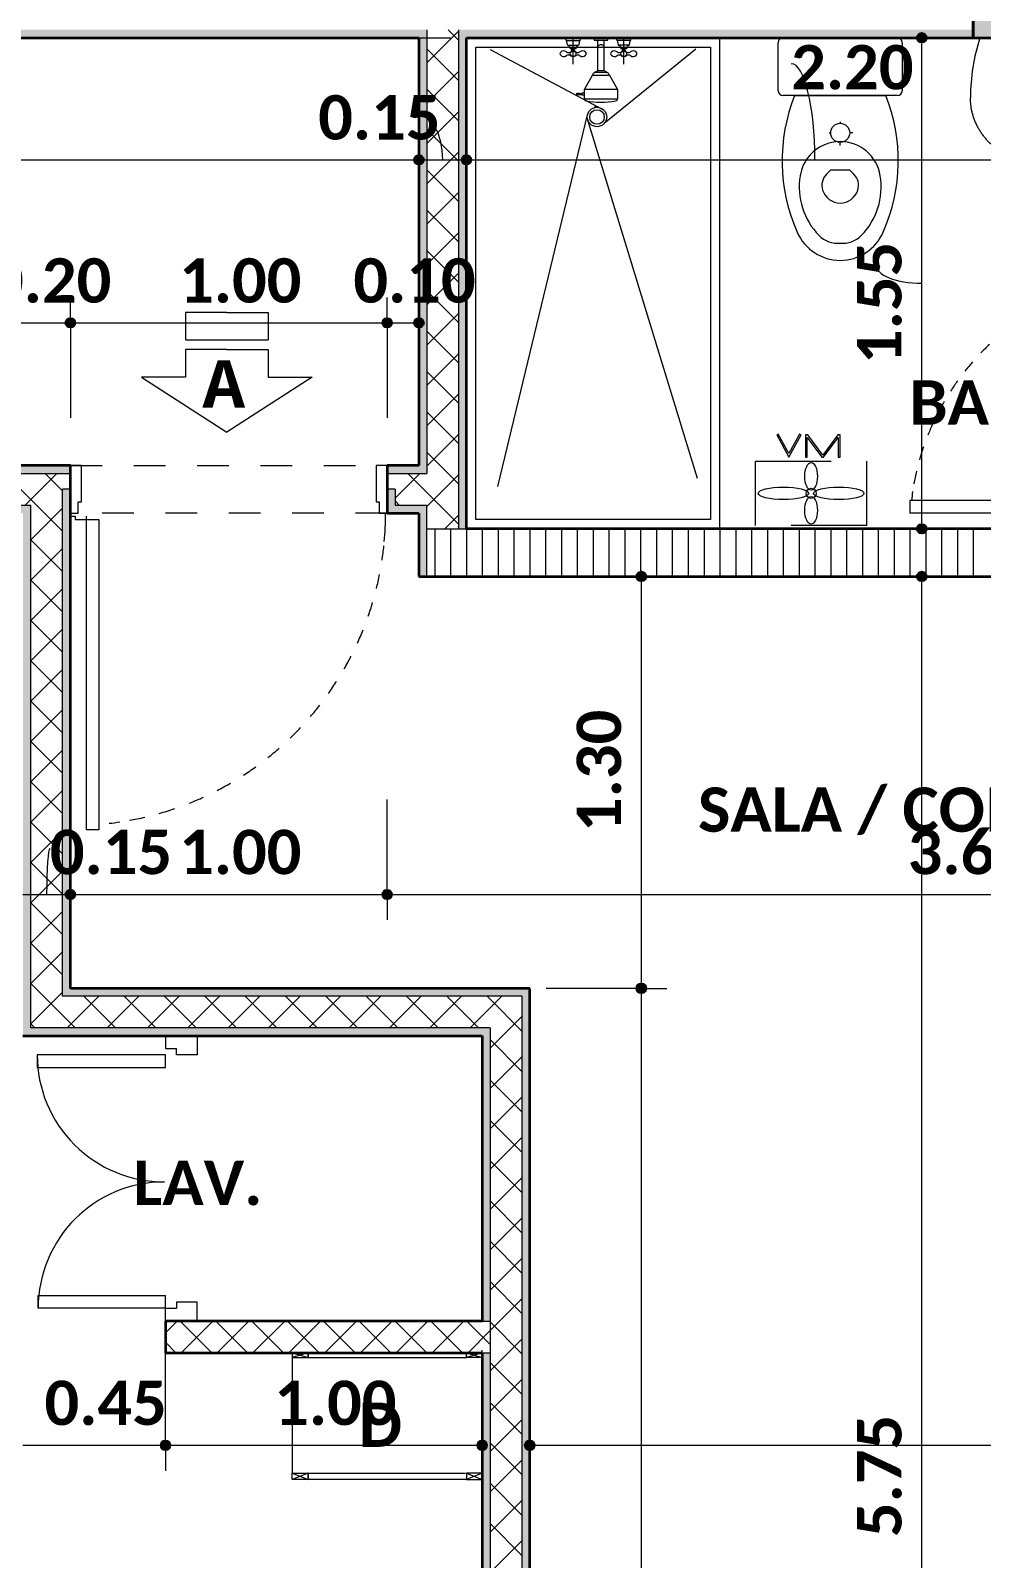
# Model space of a CAD drawing. Header units: metres. Extents: x -144 to 1000, y -717 to 29.
# Drawn here: x 607.31 to 610.312, y -565.225 to -560.403 of the extents above; entities that cross this region are included whole.
import ezdxf

# ---------------------------------------------------------------- set-up
doc = ezdxf.new("R2010")
doc.units = ezdxf.units.M
for name, pattern in [('Basculante', [0.11625, 0.075, -0.04125]), ('basculante modificado', [0.18, 0.1125, -0.0675]), ('Trazo', [0.45, 0.225, -0.225]), ('Trazo_2_', [0.47625, 0.238125, -0.238125])]:
    doc.linetypes.add(name, pattern=pattern)
doc.layers.get('0').update_dxf_attribs({"color": 1})
for name, color, linetype, lineweight in [('A-ANNO-DIMS', 1, 'Continuous', 9), ('A-DETL', 1, 'Continuous', 9), ('A-DETL-GENF', 1, 'Continuous', 9), ('A-DETL-GENF-HDLN', 1, 'Trazo_2_', 9), ('A-DOOR', 1, 'Continuous', 9), ('A-DOOR-FRAM', 1, 'Continuous', 9), ('A-DOOR-HDLN', 1, 'Trazo', 20), ('A-WALL', 4, 'Continuous', 9), ('G-ANNO-TEXT', 2, 'Continuous', 9), ('I-FURN', 2, 'Continuous', 9), ('P-SANR-FIXT', 1, 'Continuous', 9), ('S-COLS', 7, 'Continuous', 9)]:
    doc.layers.add(name, color=color, linetype=linetype, lineweight=lineweight)
doc.layers.add('A-WALL-PATT', color=7, linetype='Continuous', lineweight=35, true_color=0x9c9c9c)
doc.styles.add('Calibri_B', font='calibrib.ttf', dxfattribs={"height": 0.165})
doc.styles.add('Calibri_B_5', font='calibrib.ttf', dxfattribs={"height": 0.66})
doc.styles.add('Courier New_B', font='courbd.ttf', dxfattribs={"height": 0.1125})

# ---------------------------------------------------------------- blocks, each defined once
blk = doc.blocks.new('P')
at = {"layer": 'A-ANNO-DIMS', "lineweight": 25}
h = blk.add_hatch(color=256, dxfattribs=at)
edge = h.paths.add_edge_path()
edge.add_arc((605.6998, -497.4187), 0.015, 0, 360)
h = blk.add_hatch(color=256, dxfattribs=at)
edge = h.paths.add_edge_path()
edge.add_arc((604.1124, -497.8039), 0.015, 0, 360)
h = blk.add_hatch(color=256, dxfattribs=at)
edge = h.paths.add_edge_path()
edge.add_arc((604.1124, -497.8039), 0.015, 0, 360)
h = blk.add_hatch(color=256, dxfattribs=at)
edge = h.paths.add_edge_path()
edge.add_arc((604.2624, -497.8039), 0.015, 0, 360)
h = blk.add_hatch(color=256, dxfattribs=at)
edge = h.paths.add_edge_path()
edge.add_arc((604.2624, -497.8039), 0.015, 0, 360)
h = blk.add_hatch(color=256, dxfattribs=at)
edge = h.paths.add_edge_path()
edge.add_arc((603.012, -498.3187), 0.015, 0, 360)
h = blk.add_hatch(color=256, dxfattribs=at)
edge = h.paths.add_edge_path()
edge.add_arc((603.012, -498.3187), 0.015, 0, 360)
h = blk.add_hatch(color=256, dxfattribs=at)
edge = h.paths.add_edge_path()
edge.add_arc((604.012, -498.3187), 0.015, 0, 360)
h = blk.add_hatch(color=256, dxfattribs=at)
edge = h.paths.add_edge_path()
edge.add_arc((604.012, -498.3187), 0.015, 0, 360)
h = blk.add_hatch(color=256, dxfattribs=at)
edge = h.paths.add_edge_path()
edge.add_arc((604.1124, -498.3187), 0.015, 0, 360)
h = blk.add_hatch(color=256, dxfattribs=at)
edge = h.paths.add_edge_path()
edge.add_arc((605.6998, -498.9687), 0.015, 0, 360)
h = blk.add_hatch(color=256, dxfattribs=at)
edge = h.paths.add_edge_path()
edge.add_arc((604.8146, -499.1187), 0.015, 0, 360)
h = blk.add_hatch(color=256, dxfattribs=at)
edge = h.paths.add_edge_path()
edge.add_arc((605.6998, -499.1187), 0.015, 0, 360)
h = blk.add_hatch(color=256, dxfattribs=at)
edge = h.paths.add_edge_path()
edge.add_arc((603.012, -500.1225), 0.015, 0, 360)
h = blk.add_hatch(color=256, dxfattribs=at)
edge = h.paths.add_edge_path()
edge.add_arc((603.012, -500.1225), 0.015, 0, 360)
h = blk.add_hatch(color=256, dxfattribs=at)
edge = h.paths.add_edge_path()
edge.add_arc((604.012, -500.1225), 0.015, 0, 360)
h = blk.add_hatch(color=256, dxfattribs=at)
edge = h.paths.add_edge_path()
edge.add_arc((604.012, -500.1225), 0.015, 0, 360)
h = blk.add_hatch(color=256, dxfattribs=at)
edge = h.paths.add_edge_path()
edge.add_arc((604.8146, -500.4187), 0.015, 0, 360)
h = blk.add_hatch(color=256, dxfattribs=at)
edge = h.paths.add_edge_path()
edge.add_arc((604.8146, -500.4187), 0.015, 0, 360)
h = blk.add_hatch(color=256, dxfattribs=at)
edge = h.paths.add_edge_path()
edge.add_arc((603.3122, -501.8609), 0.015, 0, 360)
h = blk.add_hatch(color=256, dxfattribs=at)
edge = h.paths.add_edge_path()
edge.add_arc((603.3122, -501.8609), 0.015, 0, 360)
h = blk.add_hatch(color=256, dxfattribs=at)
edge = h.paths.add_edge_path()
edge.add_arc((604.3122, -501.8609), 0.015, 0, 360)
h = blk.add_hatch(color=256, dxfattribs=at)
edge = h.paths.add_edge_path()
edge.add_arc((604.4622, -501.8609), 0.015, 0, 360)
at = {"layer": 'A-WALL-PATT', "true_color": 0x747474}
h = blk.add_hatch(color=8, dxfattribs=at)
h.paths.add_polyline_path([(605.2619, -497.4187), (605.8621, -497.4187), (605.8621, -497.3937), (604.2374, -497.3937), (604.2374, -497.4187), (604.8871, -497.4187)])
h.paths.add_polyline_path([(604.1374, -497.4187), (604.1374, -497.3937), (601.062, -497.3937), (601.062, -497.4187), (604.1124, -497.4187)])
h = blk.add_hatch(color=8, dxfattribs=at)
h.paths.add_polyline_path([(604.1124, -499.1187), (604.1374, -499.1187), (604.1374, -498.8937), (604.1124, -498.8937), (604.1124, -498.9687)])
h.paths.add_polyline_path([(604.1374, -498.7937), (604.1374, -497.4187), (604.1124, -497.4187), (604.1124, -498.7937)])
at = {"layer": 'A-WALL-PATT', "lineweight": 5, "true_color": 0x747474}
for points in [[(604.2624, -498.9687), (604.2624, -497.4187), (604.2374, -497.4187), (604.2374, -498.9687)], [(602.862, -500.5687), (602.887, -500.5687), (602.887, -498.9187), (602.862, -498.9187), (602.862, -500.5447)], [(604.4372, -504.8688), (604.4622, -504.8688), (604.4622, -500.4187), (604.4372, -500.4187), (604.4372, -504.8517)], [(603.012, -500.5687), (604.3122, -500.5687), (604.3122, -500.5437), (602.887, -500.5447), (602.887, -500.5687)]]:
    blk.add_hatch(color=8, dxfattribs=at).paths.add_polyline_path(points)
at = {"layer": 'A-WALL-PATT', "true_color": 0x747474}
h = blk.add_hatch(color=8, dxfattribs=at)
h.paths.add_polyline_path([(604.1124, -498.7937), (604.1124, -498.7687), (604.012, -498.7687), (604.012, -498.7937), (604.037, -498.7937)])
h.paths.add_polyline_path([(603.012, -498.7937), (603.012, -498.7687), (602.812, -498.7687), (602.812, -498.7937), (602.987, -498.7937)])
h.paths.add_polyline_path([(601.0937, -498.7937), (601.812, -498.7937), (601.812, -498.7687), (599.062, -498.7687), (599.062, -498.7937), (600.5518, -498.7937)])
h.paths.add_polyline_path([(597.9618, -498.7937), (598.062, -498.7937), (598.062, -498.7687), (597.9618, -498.7687)])
at = {"layer": 'A-WALL-PATT', "lineweight": 5, "true_color": 0x747474}
h = blk.add_hatch(color=8, dxfattribs=at)
h.paths.add_polyline_path([(604.012, -498.9187), (604.1124, -498.9187), (604.1124, -498.8937), (604.037, -498.8937), (604.037, -498.8437), (604.012, -498.8437), (604.012, -498.8937)])
h.paths.add_polyline_path([(598.062, -498.9187), (598.062, -498.8437), (598.037, -498.8437), (598.037, -498.8937), (597.9618, -498.8937), (597.9618, -498.9187), (598.037, -498.9187)])
h.paths.add_polyline_path([(602.812, -498.9187), (602.887, -498.9187), (602.887, -498.8937), (602.837, -498.8937), (602.837, -498.8437), (602.812, -498.8437), (602.812, -498.8937)])
h.paths.add_polyline_path([(602.987, -498.9187), (603.012, -498.9187), (603.012, -498.8437), (602.987, -498.8437), (602.987, -498.8937)])
h.paths.add_polyline_path([(601.812, -498.9187), (601.812, -498.8437), (601.787, -498.8437), (601.787, -498.8937), (601.712, -498.8937), (601.712, -498.9187), (601.787, -498.9187)])
h.paths.add_polyline_path([(601.0937, -498.9187), (601.562, -498.9187), (601.562, -498.8937), (599.187, -498.8937), (599.187, -498.9187), (600.5518, -498.9187)])
h.paths.add_polyline_path([(599.087, -498.9187), (599.087, -498.8437), (599.062, -498.8437), (599.062, -498.9187)])
at = {"layer": 'A-WALL-PATT', "true_color": 0x747474}
for points in [[(602.987, -500.4437), (603.012, -500.4437), (603.012, -498.9187), (602.987, -498.9187)], [(604.4372, -500.4437), (604.437, -500.4187), (603.012, -500.4187), (603.012, -500.4437), (604.3372, -500.4437)]]:
    blk.add_hatch(color=8, dxfattribs=at).paths.add_polyline_path(points)
h = blk.add_hatch(color=8, dxfattribs=at)
h.paths.add_polyline_path([(604.3372, -504.8688), (604.3372, -501.5687), (604.3122, -501.5687), (604.3122, -504.8688)])
h.paths.add_polyline_path([(604.3372, -501.4687), (604.3372, -500.5437), (604.3122, -500.5447), (604.3122, -501.4687)])
at = {"layer": 'S-COLS', "true_color": 0x5b5b5b}
h = blk.add_hatch(color=251, dxfattribs=at)
h.paths.add_polyline_path([(591.8622, -505.1188), (592.3622, -505.1188), (592.3622, -504.2188), (591.8622, -504.2188), (591.8622, -504.9427)])
h.paths.add_polyline_path([(610.1601, -505.1188), (610.162, -505.1188), (610.162, -504.2188), (609.662, -504.2188), (609.662, -505.1188), (610.0712, -505.1188)])
h.paths.add_polyline_path([(600.0622, -505.1187), (600.0622, -504.2187), (599.5622, -504.2187), (599.5622, -505.1187)])
h.paths.add_polyline_path([(595.762, -497.4187), (597.7621, -497.4187), (597.7618, -496.9188), (596.062, -496.9188), (596.062, -494.7688), (597.7623, -494.7688), (597.7618, -494.2688), (595.762, -494.2688), (595.762, -497.3959)])
h.paths.add_polyline_path([(592.1348, -497.4187), (592.3621, -497.4187), (592.3621, -496.7188), (591.8621, -496.7188), (591.8621, -497.4187), (591.9232, -497.4187)])
h.paths.add_polyline_path([(600.0621, -497.4187), (600.0621, -496.5187), (599.5621, -496.5187), (599.5621, -497.4187)])
h.paths.add_polyline_path([(605.9709, -497.4187), (606.3623, -497.4187), (606.3623, -494.2687), (605.8623, -494.2687), (605.8623, -497.4187)])
h.paths.add_polyline_path([(609.7623, -497.4187), (610.1623, -497.4187), (610.1623, -496.7188), (609.7623, -496.7188), (609.7623, -496.9461)])
h.paths.add_polyline_path([(599.5623, -495.1688), (600.0623, -495.1688), (600.0623, -494.2688), (599.5623, -494.2688), (599.5623, -495.1468)])
h.paths.add_polyline_path([(592.137, -494.9688), (592.362, -494.9688), (592.362, -494.2677), (591.862, -494.2688), (591.862, -494.9688), (591.8813, -494.9688)])
h.paths.add_polyline_path([(609.8433, -494.9688), (610.1623, -494.9688), (610.1623, -494.2677), (609.7623, -494.2677), (609.7623, -494.9688)])
h.paths.add_polyline_path([(599.6372, -486.2688), (600.0622, -486.2688), (600.0622, -485.3688), (599.5622, -485.3688), (599.5622, -486.2688)])
h.paths.add_polyline_path([(609.9851, -486.2688), (610.1622, -486.2688), (610.1622, -485.3688), (609.6622, -485.3688), (609.6622, -486.2688), (609.9268, -486.2688)])
h.paths.add_polyline_path([(592.4922, -485.6688), (592.9622, -485.6688), (592.9622, -485.1688), (592.0622, -485.1688), (592.0622, -485.6688), (592.4872, -485.6688)])
at = {"layer": 'A-ANNO-DIMS'}
for p, q in [((605.6998, -497.4187), (605.3998, -497.4187)), ((605.6998, -498.9687), (605.6998, -497.4187)), ((605.6998, -497.4187), (605.7798, -497.4187)), ((604.1124, -497.8039), (604.1124, -497.5039)), ((604.1124, -497.8039), (604.1124, -497.5039)), ((604.2624, -497.8039), (604.2624, -497.5039)), ((604.2624, -497.8039), (604.2624, -497.5039)), ((601.062, -497.8039), (604.1124, -497.8039)), ((604.1124, -497.8039), (604.1124, -497.8839)), ((604.1124, -497.8039), (604.2624, -497.8039)), ((604.1124, -497.8039), (604.1124, -497.8839)), ((604.2624, -497.8039), (604.2624, -497.8839)), ((604.2624, -497.8039), (606.4624, -497.8039)), ((604.2624, -497.8039), (604.2624, -497.8839)), ((604.1124, -498.3187), (604.1124, -498.0187)), ((603.012, -498.3187), (603.012, -498.2387)), ((603.012, -498.3187), (603.012, -498.2387)), ((604.012, -498.3187), (604.012, -498.2387)), ((604.012, -498.3187), (604.012, -498.2387)), ((602.812, -498.3187), (603.012, -498.3187)), ((603.012, -498.3187), (603.012, -498.6187)), ((603.012, -498.3187), (604.012, -498.3187)), ((603.012, -498.3187), (603.012, -498.6187)), ((604.012, -498.3187), (604.012, -498.6187)), ((604.012, -498.3187), (604.1124, -498.3187)), ((604.012, -498.3187), (604.012, -498.6187)), ((604.1124, -498.3187), (604.1124, -498.3987)), ((605.6998, -498.9687), (605.3998, -498.9687)), ((605.6998, -498.9687), (605.7798, -498.9687)), ((604.8146, -499.1187), (604.5146, -499.1187)), ((604.8146, -500.4187), (604.8146, -499.1187)), ((604.8146, -499.1187), (604.8946, -499.1187)), ((605.6998, -499.1187), (605.3998, -499.1187)), ((605.6998, -504.8688), (605.6998, -499.1187)), ((605.6998, -499.1187), (605.7798, -499.1187)), ((603.012, -500.1225), (603.012, -499.8225)), ((603.012, -500.1225), (603.012, -499.8225)), ((604.012, -500.1225), (604.012, -499.8225)), ((604.012, -500.1225), (604.012, -499.8225)), ((602.862, -500.1225), (603.012, -500.1225)), ((603.012, -500.1225), (603.012, -500.2025)), ((603.012, -500.1225), (604.012, -500.1225)), ((603.012, -500.1225), (603.012, -500.2025)), ((604.012, -500.1225), (604.012, -500.2025)), ((604.012, -500.1225), (607.6124, -500.1225)), ((604.012, -500.1225), (604.012, -500.2025)), ((604.8146, -500.4187), (604.5146, -500.4187)), ((604.8146, -500.4187), (604.5146, -500.4187)), ((604.8146, -504.8688), (604.8146, -500.4187)), ((604.8146, -500.4187), (604.8946, -500.4187)), ((604.8146, -500.4187), (604.8946, -500.4187)), ((603.3122, -501.8609), (603.3122, -501.5609)), ((603.3122, -501.8609), (603.3122, -501.5609)), ((604.3122, -501.8609), (604.3122, -501.5609)), ((604.4622, -501.8609), (604.4622, -501.5609)), ((602.862, -501.8609), (603.3122, -501.8609)), ((603.3122, -501.8609), (603.3122, -501.9409)), ((603.3122, -501.8609), (604.3122, -501.8609)), ((603.3122, -501.8609), (603.3122, -501.9409)), ((604.3122, -501.8609), (604.3122, -501.9409)), ((604.4622, -501.8609), (607.6124, -501.8609)), ((604.4622, -501.8609), (604.4622, -501.9409))]:
    blk.add_line(p, q, dxfattribs=at)
at = {"layer": 'A-ANNO-DIMS', "lineweight": 25}
for centre in [(605.6998, -497.4187), (604.1124, -497.8039), (604.1124, -497.8039), (604.2624, -497.8039), (604.2624, -497.8039), (603.012, -498.3187), (603.012, -498.3187), (604.012, -498.3187), (604.012, -498.3187), (604.1124, -498.3187), (605.6998, -498.9687), (604.8146, -499.1187), (605.6998, -499.1187), (603.012, -500.1225), (603.012, -500.1225), (604.012, -500.1225), (604.012, -500.1225), (604.8146, -500.4187), (604.8146, -500.4187), (603.3122, -501.8609), (603.3122, -501.8609), (604.3122, -501.8609), (604.4622, -501.8609)]:
    blk.add_circle(centre, 0.015, dxfattribs=at)
at = {"layer": 'A-ANNO-DIMS'}
for centre, major_axis, ratio, start_param, end_param in [((605.2879, -497.8039), (0, 0.3033), 0.245683, 4.712389, 6.283185), ((604.1079, -497.8039), (0, 0.1451), 0.547674, 4.712389, 6.283185), ((605.6998, -498.1348), (0.1451, 0), 0.405815, 3.141593, 4.712389), ((602.9472, -500.1225), (0, 0.1451), 0.070692, 0, 1.570796)]:
    blk.add_ellipse(centre, major_axis=major_axis, ratio=ratio, start_param=start_param, end_param=end_param, dxfattribs=at)
at = {"layer": 'A-DETL', "color": 7, "linetype": 'basculante modificado'}
blk.add_line((600.062, -497.4187), (605.8621, -497.4187), dxfattribs=at)
at = {"layer": 'A-DETL-GENF'}
for p, q in [((603.5061, -498.2857), (603.3759, -498.2857)), ((603.3759, -498.2857), (603.3759, -498.3725)), ((603.5061, -498.2857), (603.6363, -498.2857)), ((603.6363, -498.2857), (603.6363, -498.3725)), ((603.3759, -498.3725), (603.6363, -498.3725)), ((603.5061, -498.4027), (603.3759, -498.4027)), ((603.3759, -498.4027), (603.3759, -498.4895)), ((603.5061, -498.4027), (603.6363, -498.4027)), ((603.6363, -498.4027), (603.6363, -498.4895)), ((603.3759, -498.4895), (603.237, -498.4895)), ((603.237, -498.4895), (603.5061, -498.6631)), ((603.7752, -498.4895), (603.5061, -498.6631)), ((603.6363, -498.4895), (603.7752, -498.4895)), ((605.2469, -498.6695), (605.2419, -498.6723)), ((605.2419, -498.6723), (605.2804, -498.7429)), ((605.2804, -498.731), (605.2469, -498.6695)), ((605.3139, -498.6695), (605.2804, -498.731)), ((605.2804, -498.7429), (605.3189, -498.6723)), ((605.3189, -498.6723), (605.3139, -498.6695)), ((605.3328, -498.6723), (605.3328, -498.7429)), ((605.3399, -498.6723), (605.3328, -498.6723)), ((605.3874, -498.7366), (605.3399, -498.6723)), ((605.4348, -498.6723), (605.3874, -498.7366)), ((605.4419, -498.6723), (605.4348, -498.6723)), ((605.4419, -498.7429), (605.4419, -498.6723)), ((605.3385, -498.7429), (605.3385, -498.68)), ((605.3385, -498.68), (605.3849, -498.7429)), ((605.3898, -498.7429), (605.4362, -498.68)), ((605.4362, -498.68), (605.4362, -498.7429)), ((605.3328, -498.7429), (605.3385, -498.7429)), ((605.3849, -498.7429), (605.3898, -498.7429)), ((605.4362, -498.7429), (605.4419, -498.7429))]:
    blk.add_line(p, q, dxfattribs=at)
at = {"layer": 'A-DETL-GENF', "linetype": 'Basculante'}
for p, q in [((603.012, -498.9187), (603.012, -498.7687)), ((603.012, -498.7687), (604.012, -498.7687)), ((604.012, -498.7687), (604.012, -498.9187)), ((604.012, -498.9187), (603.012, -498.9187))]:
    blk.add_line(p, q, dxfattribs=at)
at = {"layer": 'A-DETL-GENF'}
blk.add_circle((605.3506, -498.8566), 0.0159, dxfattribs=at)
for centre, major_axis, ratio in [((605.3506, -498.8029), (0, 0.0438), 0.454545), ((605.2632, -498.8566), (0.0795, 0), 0.25), ((605.438, -498.8566), (-0.0795, 0), 0.25), ((605.3506, -498.9103), (0, 0.0438), 0.454545)]:
    blk.add_ellipse(centre, major_axis=major_axis, ratio=ratio, dxfattribs=at)
at = {"layer": 'A-DETL-GENF-HDLN'}
for p, q in [((605.1754, -498.7554), (605.5254, -498.7554)), ((605.1754, -498.9583), (605.1754, -498.7554)), ((605.5254, -498.7554), (605.5254, -498.9583)), ((605.5254, -498.9583), (605.1754, -498.9583))]:
    blk.add_line(p, q, dxfattribs=at)
at = {"layer": 'A-DOOR'}
blk.add_line((603.012, -498.9187), (603.012, -498.7687), dxfattribs=at)
at = {"layer": 'A-DOOR', "lineweight": 15}
for p, q in [((605.6624, -498.8787), (605.6624, -498.9187)), ((606.4424, -498.8787), (605.6624, -498.8787)), ((603.012, -498.9287), (603.027, -498.9287)), ((603.027, -498.9287), (603.027, -498.9387)), ((603.027, -498.9387), (603.102, -498.9387)), ((603.062, -498.9287), (603.062, -499.9187)), ((603.102, -498.9387), (603.102, -499.9187)), ((606.4524, -498.9187), (605.6624, -498.9187)), ((603.102, -499.9187), (603.062, -499.9187)), ((602.9072, -500.6287), (602.9072, -500.6687)), ((603.3122, -500.6287), (602.9072, -500.6287)), ((603.3122, -500.6687), (603.3122, -500.6287)), ((602.9072, -500.6687), (603.3122, -500.6687)), ((602.9101, -501.3883), (603.3122, -501.3883)), ((602.9101, -501.4283), (602.9101, -501.3883)), ((603.3122, -501.4283), (603.3122, -501.3883)), ((603.3122, -501.4283), (602.9101, -501.4283))]:
    blk.add_line(p, q, dxfattribs=at)
at = {"layer": 'A-DOOR'}
for centre, radius, start, end in [((606.4624, -498.9687), 0.8, 133.3395, 136.0594), ((606.4624, -498.9687), 0.8, 138.7903, 141.5328), ((606.4624, -498.9687), 0.8, 144.2878, 147.0559), ((606.4624, -498.9687), 0.8, 149.8378, 152.634), ((606.4624, -498.9687), 0.8, 155.4451, 158.2717), ((606.4624, -498.9687), 0.8, 161.1143, 164.1684), ((606.4624, -498.9687), 0.8, 166.8489, 169.7418), ((606.4624, -498.9687), 0.8, 166.8489, 169.7418), ((606.4624, -498.9687), 0.8, 171.55, 173.5406), ((603.0237, -498.9209), 0.9833, 354.8602, 0), ((603.0237, -498.9209), 0.9833, 351.4009, 354.0571), ((603.0237, -498.9209), 0.9833, 346.0919, 348.7462), ((603.0237, -498.9209), 0.9833, 340.7809, 343.4371), ((603.0237, -498.9209), 0.9833, 335.4605, 338.1223), ((603.0237, -498.9209), 0.9833, 330.1233, 332.7944), ((603.0237, -498.9209), 0.9833, 324.7622, 327.4462), ((603.0237, -498.9209), 0.9833, 319.3702, 322.0705), ((603.0237, -498.9209), 0.9833, 313.9406, 316.6605), ((603.0237, -498.9209), 0.9833, 308.4672, 311.2097), ((603.0237, -498.9209), 0.9833, 302.9441, 305.7122), ((603.0237, -498.9209), 0.9833, 297.366, 300.1622), ((603.0237, -498.9209), 0.9833, 291.7283, 294.5549), ((603.0237, -498.9209), 0.9833, 285.8316, 288.8857), ((603.0237, -498.9209), 0.9833, 276.4594, 278.45), ((603.0237, -498.9209), 0.9833, 280.2582, 283.1511), ((603.0237, -498.9209), 0.9833, 280.2582, 283.1511), ((603.3081, -500.6287), 0.4009, 180, 270.0948), ((603.3088, -501.4283), 0.3987, 90, 180)]:
    blk.add_arc(centre, radius, start, end, dxfattribs=at)
at = {"layer": 'A-DOOR-FRAM', "lineweight": 15}
for p, q in [((603.047, -498.7687), (603.012, -498.7687)), ((603.047, -498.8837), (603.047, -498.7687)), ((604.012, -498.7687), (603.977, -498.7687)), ((603.977, -498.7687), (603.977, -498.8837)), ((603.037, -498.9187), (603.037, -498.8837)), ((603.037, -498.8837), (603.047, -498.8837)), ((603.977, -498.8837), (603.987, -498.8837)), ((603.987, -498.8837), (603.987, -498.9187)), ((603.012, -498.9187), (603.037, -498.9187)), ((603.987, -498.9187), (604.012, -498.9187)), ((603.3122, -500.5687), (603.3122, -500.6091)), ((603.3122, -500.5687), (603.4122, -500.5687)), ((603.4122, -500.5687), (603.4122, -500.6287)), ((603.3122, -500.6091), (603.3472, -500.6091)), ((603.3472, -500.6287), (603.3472, -500.6091)), ((603.4122, -500.6287), (603.3472, -500.6287)), ((603.3472, -501.4087), (603.3472, -501.4283)), ((603.4122, -501.4087), (603.3472, -501.4087)), ((603.4122, -501.4687), (603.4122, -501.4087)), ((603.3122, -501.4283), (603.3472, -501.4283)), ((603.3122, -501.4687), (603.3122, -501.4283)), ((603.3122, -501.4687), (603.4122, -501.4687))]:
    blk.add_line(p, q, dxfattribs=at)
at = {"layer": 'A-DOOR-HDLN'}
blk.add_line((604.012, -498.7687), (604.012, -498.9187), dxfattribs=at)
at = {"layer": 'A-WALL', "lineweight": 35}
for p, q in [((605.8621, -497.4187), (605.8621, -497.2687)), ((601.062, -497.4187), (604.1124, -497.4187)), ((604.1124, -497.4187), (604.1124, -498.7687)), ((604.2624, -498.9687), (604.2624, -497.4187)), ((604.2624, -497.4187), (605.8621, -497.4187)), ((603.012, -498.7687), (602.812, -498.7687)), ((603.012, -500.4187), (603.012, -498.7687)), ((604.1124, -498.7687), (604.012, -498.7687)), ((604.012, -498.7687), (604.012, -498.9187)), ((604.012, -498.9187), (604.1124, -498.9187)), ((604.1124, -498.9187), (604.1124, -499.1187)), ((606.6124, -498.9687), (604.2624, -498.9687)), ((604.1124, -499.1187), (606.6124, -499.1187)), ((604.4622, -500.4187), (603.012, -500.4187)), ((604.4622, -504.8688), (604.4622, -500.4187)), ((602.862, -500.5687), (604.3122, -500.5687)), ((604.3122, -500.5687), (604.3122, -501.4687)), ((604.3122, -501.4687), (603.3122, -501.4687)), ((603.3122, -501.4687), (603.3122, -501.5687)), ((603.3122, -501.5687), (604.3122, -501.5687)), ((604.3122, -501.5687), (604.3122, -504.8688))]:
    blk.add_line(p, q, dxfattribs=at)
at = {"layer": 'A-WALL'}
for p, q in [((604.1374, -497.3937), (604.1374, -498.7937)), ((604.2374, -497.3937), (604.2374, -498.9687)), ((602.812, -498.7937), (603.012, -498.7937)), ((604.012, -498.7937), (604.1374, -498.7937)), ((603.012, -498.8437), (602.987, -498.8437)), ((602.987, -500.4437), (602.987, -498.8437)), ((604.037, -498.8437), (604.012, -498.8437)), ((604.037, -498.8437), (604.037, -498.8937)), ((602.837, -498.8937), (602.887, -498.8937)), ((602.887, -500.5437), (602.887, -498.8937)), ((604.037, -498.8937), (604.1374, -498.8937)), ((604.1374, -499.1187), (604.1374, -498.8937)), ((604.1374, -498.9687), (604.2624, -498.9687)), ((604.4372, -500.4437), (602.987, -500.4437)), ((604.4372, -500.4437), (604.4372, -504.8688)), ((604.3372, -500.5437), (602.887, -500.5437)), ((604.3372, -500.5437), (604.3372, -504.8688)), ((604.3122, -501.4687), (604.3372, -501.4687)), ((604.3122, -501.5687), (604.3372, -501.5687))]:
    blk.add_line(p, q, dxfattribs=at)
at = {"layer": 'A-WALL-PATT', "color": 1, "lineweight": 5, "true_color": 0xff0000}
for p, q in [((604.1374, -497.4984), (604.2374, -497.3984)), ((604.2374, -497.4263), (604.2049, -497.3937)), ((604.2374, -497.5535), (604.1374, -497.4535)), ((604.1374, -497.6257), (604.2374, -497.5257)), ((604.2374, -497.6808), (604.1374, -497.5808)), ((604.1374, -497.7529), (604.2374, -497.6529)), ((604.2374, -497.8081), (604.1374, -497.7081)), ((604.1374, -497.8802), (604.2374, -497.7802)), ((604.2374, -497.9354), (604.1374, -497.8354)), ((604.1374, -498.0075), (604.2374, -497.9075)), ((604.2374, -498.0626), (604.1374, -497.9626)), ((604.1374, -498.1348), (604.2374, -498.0348)), ((604.2374, -498.1899), (604.1374, -498.0899)), ((604.1374, -498.2621), (604.2374, -498.1621)), ((604.2374, -498.3172), (604.1374, -498.2172)), ((604.1374, -498.3893), (604.2374, -498.2893)), ((604.2374, -498.4445), (604.1374, -498.3445)), ((604.1374, -498.5166), (604.2374, -498.4166)), ((604.2374, -498.5718), (604.1374, -498.4718)), ((604.1374, -498.6439), (604.2374, -498.5439)), ((604.2374, -498.699), (604.1374, -498.599)), ((604.1374, -498.7712), (604.2374, -498.6712)), ((604.2374, -498.8263), (604.1374, -498.7263)), ((602.9047, -498.8937), (602.812, -498.801)), ((602.8694, -498.8937), (602.9694, -498.7937)), ((602.987, -498.8487), (602.932, -498.7937)), ((604.037, -498.8716), (604.1149, -498.7937)), ((604.1374, -498.8536), (604.0775, -498.7937)), ((604.1374, -498.8984), (604.2374, -498.7984)), ((604.2374, -498.9536), (604.1374, -498.8536)), ((602.887, -499.0034), (602.987, -498.9034)), ((602.987, -498.976), (602.9047, -498.8937)), ((604.0502, -498.8937), (604.037, -498.8805)), ((604.1944, -498.9687), (604.2374, -498.9257)), ((602.987, -499.1033), (602.887, -499.0033)), ((602.887, -499.1306), (602.987, -499.0306)), ((602.987, -499.2305), (602.887, -499.1305)), ((602.887, -499.2579), (602.987, -499.1579)), ((602.987, -499.3578), (602.887, -499.2578)), ((602.887, -499.3852), (602.987, -499.2852)), ((602.987, -499.4851), (602.887, -499.3851)), ((602.887, -499.5125), (602.987, -499.4125)), ((602.987, -499.6124), (602.887, -499.5124)), ((602.887, -499.6398), (602.987, -499.5398)), ((602.987, -499.7396), (602.887, -499.6396)), ((602.887, -499.767), (602.987, -499.667)), ((602.987, -499.8669), (602.887, -499.7669)), ((602.887, -499.8943), (602.987, -499.7943)), ((602.987, -499.9942), (602.887, -499.8942)), ((602.887, -500.0216), (602.987, -499.9216)), ((602.987, -500.1215), (602.887, -500.0215)), ((602.887, -500.1489), (602.987, -500.0489)), ((602.987, -500.2488), (602.887, -500.1488)), ((602.887, -500.2761), (602.987, -500.1761)), ((602.987, -500.376), (602.887, -500.276)), ((602.887, -500.4034), (602.987, -500.3034)), ((602.987, -500.5033), (602.887, -500.4033)), ((602.887, -500.5307), (602.987, -500.4307)), ((603.0013, -500.5437), (603.1013, -500.4437)), ((603.1546, -500.5437), (603.0546, -500.4437)), ((603.1286, -500.5437), (603.2286, -500.4437)), ((603.2819, -500.5437), (603.1819, -500.4437)), ((603.2558, -500.5437), (603.3558, -500.4437)), ((603.4092, -500.5437), (603.3092, -500.4437)), ((603.3831, -500.5437), (603.4831, -500.4437)), ((603.5365, -500.5437), (603.4365, -500.4437)), ((603.5104, -500.5437), (603.6104, -500.4437)), ((603.6638, -500.5437), (603.5638, -500.4437)), ((603.6377, -500.5437), (603.7377, -500.4437)), ((603.791, -500.5437), (603.691, -500.4437)), ((603.765, -500.5437), (603.865, -500.4437)), ((603.9183, -500.5437), (603.8183, -500.4437)), ((603.8922, -500.5437), (603.9922, -500.4437)), ((604.0456, -500.5437), (603.9456, -500.4437)), ((604.0195, -500.5437), (604.1195, -500.4437)), ((604.1729, -500.5437), (604.0729, -500.4437)), ((604.1468, -500.5437), (604.2468, -500.4437)), ((604.3002, -500.5437), (604.2002, -500.4437)), ((604.3372, -500.4534), (604.3274, -500.4437)), ((604.3372, -500.4806), (604.3741, -500.4437)), ((604.4372, -500.5534), (604.3372, -500.4534)), ((603.0274, -500.5437), (602.987, -500.5033)), ((604.2741, -500.5437), (604.3372, -500.4806)), ((602.9001, -500.5437), (602.887, -500.5306)), ((604.3372, -500.6079), (604.4372, -500.5079)), ((604.4372, -500.6807), (604.3372, -500.5807)), ((604.3372, -500.7351), (604.4372, -500.6351)), ((604.4372, -500.808), (604.3372, -500.708)), ((604.3372, -500.8624), (604.4372, -500.7624)), ((604.4372, -500.9353), (604.3372, -500.8353)), ((604.3372, -500.9897), (604.4372, -500.8897)), ((604.4372, -501.0626), (604.3372, -500.9626)), ((604.3372, -501.117), (604.4372, -501.017)), ((604.4372, -501.1898), (604.3372, -501.0898)), ((604.3372, -501.2443), (604.4372, -501.1443)), ((604.4372, -501.3171), (604.3372, -501.2171)), ((604.3372, -501.3715), (604.4372, -501.2715)), ((604.4372, -501.4444), (604.3372, -501.3444)), ((604.3372, -501.4988), (604.4372, -501.3988)), ((604.4372, -501.5717), (604.3372, -501.4717)), ((604.3372, -501.6261), (604.4372, -501.5261)), ((604.4372, -501.699), (604.3372, -501.599)), ((604.3372, -501.7534), (604.4372, -501.6534)), ((604.4372, -501.8262), (604.3372, -501.7262)), ((604.3372, -501.8807), (604.4372, -501.7807)), ((604.4372, -501.9535), (604.3372, -501.8535)), ((604.3372, -502.0079), (604.4372, -501.9079)), ((604.4372, -502.0808), (604.3372, -501.9808)), ((604.3372, -502.1352), (604.4372, -502.0352)), ((604.4372, -502.2081), (604.3372, -502.1081)), ((604.3372, -502.2625), (604.4372, -502.1625))]:
    blk.add_line(p, q, dxfattribs=at)
at = {"layer": 'A-WALL-PATT', "color": 8, "lineweight": 5, "true_color": 0x727272}
for p, q in [((604.1624, -498.9687), (604.1624, -499.1187)), ((604.2124, -498.9687), (604.2124, -499.1187)), ((604.2624, -498.9687), (604.2624, -499.1187)), ((604.3124, -498.9687), (604.3124, -499.1187)), ((604.3624, -498.9687), (604.3624, -499.1187)), ((604.4124, -498.9687), (604.4124, -499.1187)), ((604.4624, -498.9687), (604.4624, -499.1187)), ((604.5124, -498.9687), (604.5124, -499.1187)), ((604.5624, -498.9687), (604.5624, -499.1187)), ((604.6124, -498.9687), (604.6124, -499.1187)), ((604.6624, -498.9687), (604.6624, -499.1187)), ((604.7124, -498.9687), (604.7124, -499.1187)), ((604.7624, -498.9687), (604.7624, -499.1187)), ((604.8124, -498.9687), (604.8124, -499.1187)), ((604.8624, -498.9687), (604.8624, -499.1187)), ((604.9124, -498.9687), (604.9124, -499.1187)), ((604.9624, -498.9687), (604.9624, -499.1187)), ((605.0124, -498.9687), (605.0124, -499.1187)), ((605.0624, -498.9687), (605.0624, -499.1187)), ((605.1124, -498.9687), (605.1124, -499.1187)), ((605.1624, -498.9687), (605.1624, -499.1187)), ((605.2124, -498.9687), (605.2124, -499.1187)), ((605.2624, -498.9687), (605.2624, -499.1187)), ((605.3124, -498.9687), (605.3124, -499.1187)), ((605.3624, -498.9687), (605.3624, -499.1187)), ((605.4124, -498.9687), (605.4124, -499.1187)), ((605.4624, -498.9687), (605.4624, -499.1187)), ((605.5124, -498.9687), (605.5124, -499.1187)), ((605.5624, -498.9687), (605.5624, -499.1187)), ((605.6124, -498.9687), (605.6124, -499.1187)), ((605.6624, -498.9687), (605.6624, -499.1187)), ((605.7124, -498.9687), (605.7124, -499.1187)), ((605.7624, -498.9687), (605.7624, -499.1187)), ((605.8124, -498.9687), (605.8124, -499.1187)), ((605.8624, -498.9687), (605.8624, -499.1187))]:
    blk.add_line(p, q, dxfattribs=at)
at = {"layer": 'A-WALL-PATT', "color": 8, "lineweight": 5, "true_color": 0x747474}
for p, q in [((603.3122, -501.5056), (603.3491, -501.4687)), ((603.4584, -501.5687), (603.3584, -501.4687)), ((603.3622, -501.5687), (603.4622, -501.4687)), ((603.5715, -501.5687), (603.4715, -501.4687)), ((603.4753, -501.5687), (603.5753, -501.4687)), ((603.6847, -501.5687), (603.5847, -501.4687)), ((603.5885, -501.5687), (603.6885, -501.4687)), ((603.7978, -501.5687), (603.6978, -501.4687)), ((603.7016, -501.5687), (603.8016, -501.4687)), ((603.9109, -501.5687), (603.8109, -501.4687)), ((603.8148, -501.5687), (603.9148, -501.4687)), ((604.0241, -501.5687), (603.9241, -501.4687)), ((603.9279, -501.5687), (604.0279, -501.4687)), ((604.1372, -501.5687), (604.0372, -501.4687)), ((604.041, -501.5687), (604.141, -501.4687)), ((604.2503, -501.5687), (604.1503, -501.4687)), ((604.1542, -501.5687), (604.2542, -501.4687)), ((604.3372, -501.5424), (604.2635, -501.4687)), ((604.2673, -501.5687), (604.3372, -501.4988)), ((603.3453, -501.5687), (603.3122, -501.5356))]:
    blk.add_line(p, q, dxfattribs=at)
at = {"layer": 'I-FURN'}
for p, q in [((603.7122, -501.5687), (603.7622, -501.5837)), ((603.7622, -501.5687), (603.7122, -501.5837)), ((603.7622, -501.5687), (603.7122, -501.5687)), ((603.7122, -501.5687), (603.7122, -501.5837)), ((603.7122, -501.5837), (603.7122, -501.9487)), ((603.7122, -501.5837), (603.7622, -501.5837)), ((604.2622, -501.5687), (603.7622, -501.5687)), ((603.7622, -501.5687), (603.7622, -501.5837)), ((603.7622, -501.5837), (603.7622, -501.5687)), ((603.7622, -501.5837), (604.2622, -501.5837)), ((604.2622, -501.5837), (604.2622, -501.5687)), ((604.2622, -501.5687), (604.3122, -501.5837)), ((604.3122, -501.5687), (604.2622, -501.5837)), ((604.2622, -501.5687), (604.3122, -501.5687)), ((604.2622, -501.5837), (604.2622, -501.5687)), ((604.3122, -501.5837), (604.2622, -501.5837)), ((604.3122, -501.5687), (604.3122, -501.5837)), ((604.3122, -501.5837), (604.3122, -501.9487)), ((603.7122, -501.9487), (603.7622, -501.9687)), ((603.7622, -501.9487), (603.7122, -501.9687)), ((603.7122, -501.9687), (603.7122, -501.9487)), ((603.7122, -501.9487), (603.7622, -501.9487)), ((603.7598, -501.9487), (604.2598, -501.9487)), ((603.7622, -501.9687), (603.7622, -501.9487)), ((603.7622, -501.9487), (603.7622, -501.9687)), ((604.2622, -501.9487), (604.2622, -501.9687)), ((604.2622, -501.9487), (604.3122, -501.9687)), ((604.3122, -501.9487), (604.2622, -501.9687)), ((604.3122, -501.9487), (604.2622, -501.9487)), ((604.2622, -501.9487), (604.2622, -501.9687)), ((604.3122, -501.9687), (604.3122, -501.9487)), ((603.7622, -501.9687), (603.7122, -501.9687)), ((604.2622, -501.9687), (603.7622, -501.9687)), ((604.2622, -501.9687), (604.3122, -501.9687))]:
    blk.add_line(p, q, dxfattribs=at)
at = {"layer": 'P-SANR-FIXT'}
for p, q in [((604.5771, -497.426), (604.5756, -497.4187)), ((604.5992, -497.502), (604.5992, -497.4187)), ((604.6229, -497.4187), (604.6214, -497.426)), ((604.6656, -497.4187), (604.6656, -497.4267)), ((604.7092, -497.4267), (604.7092, -497.4187)), ((604.7356, -497.4187), (604.7371, -497.426)), ((604.7592, -497.502), (604.7592, -497.4187)), ((604.7814, -497.426), (604.7829, -497.4187)), ((605.0624, -498.9687), (605.0624, -497.4187)), ((604.2924, -497.4487), (605.0324, -497.4487)), ((604.2924, -498.9387), (604.2924, -497.4487)), ((604.3369, -497.4557), (604.6954, -497.6464)), ((604.5787, -497.4276), (604.6198, -497.4276)), ((604.5814, -497.4408), (604.5787, -497.4276)), ((604.583, -497.4424), (604.6154, -497.4424)), ((604.5912, -497.4527), (604.6072, -497.4527)), ((604.5948, -497.4595), (604.5948, -497.4527)), ((604.6037, -497.4595), (604.6037, -497.4527)), ((604.6198, -497.4276), (604.617, -497.4408)), ((604.6656, -497.4267), (604.7092, -497.4267)), ((604.6776, -497.4461), (604.6776, -497.4267)), ((604.6776, -497.5236), (604.6776, -497.4461)), ((604.6972, -497.4461), (604.6972, -497.4267)), ((604.6972, -497.5236), (604.6972, -497.4461)), ((604.9868, -497.4551), (604.6975, -497.6894)), ((604.7387, -497.4276), (604.7414, -497.4408)), ((604.7798, -497.4276), (604.7387, -497.4276)), ((604.7754, -497.4424), (604.743, -497.4424)), ((604.7672, -497.4527), (604.7512, -497.4527)), ((604.7548, -497.4595), (604.7548, -497.4527)), ((604.7637, -497.4595), (604.7637, -497.4527)), ((604.777, -497.4408), (604.7798, -497.4276)), ((605.0324, -497.4487), (605.0324, -498.9387)), ((605.2469, -497.5859), (605.2469, -497.4337)), ((605.6378, -497.4337), (605.6378, -497.5859)), ((604.5915, -497.477), (604.5915, -497.4748)), ((604.5946, -497.477), (604.5915, -497.477)), ((604.6069, -497.477), (604.6038, -497.477)), ((604.6069, -497.4748), (604.6069, -497.477)), ((604.7515, -497.4748), (604.7515, -497.477)), ((604.7515, -497.477), (604.7546, -497.477)), ((604.7638, -497.477), (604.7669, -497.477)), ((604.7669, -497.477), (604.7669, -497.4748)), ((604.635, -497.5822), (604.6604, -497.5371)), ((604.6604, -497.5371), (604.7137, -497.5371)), ((604.6768, -497.5236), (604.6688, -497.5274)), ((604.6688, -497.5274), (604.7052, -497.5274)), ((604.6972, -497.5236), (604.6776, -497.5236)), ((604.7052, -497.5274), (604.6972, -497.5236)), ((604.7137, -497.5371), (604.739, -497.5822)), ((604.6105, -497.5935), (604.6193, -497.5935)), ((604.6105, -497.5993), (604.6105, -497.5935)), ((604.6193, -497.5993), (604.6105, -497.5993)), ((604.6193, -497.5935), (604.6193, -497.5993)), ((604.6193, -497.5951), (604.6262, -497.5951)), ((604.6193, -497.5977), (604.6262, -497.5977)), ((604.6262, -497.5935), (604.6262, -497.5993)), ((604.635, -497.5935), (604.6262, -497.5935)), ((604.6262, -497.5993), (604.635, -497.5993)), ((604.739, -497.5822), (604.635, -497.5822)), ((604.635, -497.6126), (604.635, -497.5822)), ((604.739, -497.5822), (604.739, -497.6126)), ((605.4424, -497.6009), (605.2619, -497.6009)), ((605.2984, -497.6009), (605.5863, -497.6009)), ((605.6228, -497.6009), (605.4424, -497.6009)), ((604.739, -497.6126), (604.635, -497.6126)), ((604.6793, -497.6378), (604.6655, -497.6378)), ((604.3614, -498.8347), (604.6448, -497.6617)), ((604.9914, -498.81), (604.6455, -497.6785)), ((605.4424, -497.6837), (605.4424, -497.6887)), ((605.4074, -497.7187), (605.4124, -497.7187)), ((605.4424, -497.7587), (605.4424, -497.7487)), ((605.4824, -497.7187), (605.4724, -497.7187)), ((605.4116, -497.8369), (605.3992, -497.8493)), ((605.4731, -497.8369), (605.4116, -497.8369)), ((605.4855, -497.8493), (605.4731, -497.8369)), ((605.0324, -498.9387), (604.2924, -498.9387))]:
    blk.add_line(p, q, dxfattribs=at)
for centre, radius in [((604.5992, -497.4692), 0.00903), ((604.7592, -497.4692), 0.00903), ((604.6746, -497.6689), 0.0307), ((604.6746, -497.6689), 0.0231), ((605.4424, -497.7187), 0.03)]:
    blk.add_circle(centre, radius, dxfattribs=at)
for centre, radius, start, end in [((605.2619, -497.4337), 0.015, 90, 180), ((605.6228, -497.4337), 0.015, 0, 90), ((606.4677, -497.6083), 0.6142, 162.0171, 179.9829), ((604.5636, -497.4692), 0.00597, 127.4869, 232.5131), ((604.5696, -497.4729), 0.0127, 49.3875, 138.7213), ((604.5787, -497.426), 0.0016, 180, 270), ((604.5846, -497.4518), 0.0133, 239.2408, 313.1352), ((604.583, -497.4408), 0.0016, 180, 270), ((604.5803, -497.4514), 0.00934, 1.4421, 72.9741), ((604.5912, -497.4511), 0.0016, 180, 270), ((604.5924, -497.4595), 0.0024, 305.3035, 0), ((604.6061, -497.4595), 0.0024, 180, 234.6965), ((604.6138, -497.4518), 0.0133, 226.8648, 300.7592), ((604.6072, -497.4511), 0.0016, 270, 0), ((604.6182, -497.4514), 0.00934, 107.0259, 178.5579), ((604.6154, -497.4408), 0.0016, 270, 0), ((604.6198, -497.426), 0.0016, 270, 360), ((604.6289, -497.4729), 0.0127, 41.2787, 130.6125), ((604.6348, -497.4692), 0.00597, 307.4869, 52.5131), ((604.6874, -497.4523), 0.0116, 32.372, 147.628), ((604.7236, -497.4692), 0.00597, 127.4869, 232.5131), ((604.7296, -497.4729), 0.0127, 49.3875, 138.7213), ((604.7387, -497.426), 0.0016, 180, 270), ((604.7446, -497.4518), 0.0133, 239.2408, 313.1352), ((604.743, -497.4408), 0.0016, 180, 270), ((604.7403, -497.4514), 0.00934, 1.4421, 72.9741), ((604.7512, -497.4511), 0.0016, 180, 270), ((604.7524, -497.4595), 0.0024, 305.3035, 0), ((604.7661, -497.4595), 0.0024, 180, 234.6965), ((604.7738, -497.4518), 0.0133, 226.8648, 300.7592), ((604.7672, -497.4511), 0.0016, 270, 360), ((604.7782, -497.4514), 0.00934, 107.0259, 178.5579), ((604.7754, -497.4408), 0.0016, 270, 0), ((604.7798, -497.426), 0.0016, 270, 360), ((604.7889, -497.4729), 0.0127, 41.2787, 130.6125), ((604.7948, -497.4692), 0.00597, 307.4869, 52.5131), ((604.5696, -497.4656), 0.0127, 221.2787, 310.6125), ((604.5852, -497.4892), 0.0158, 66.2284, 117.6734), ((604.6133, -497.4892), 0.0158, 62.3266, 113.7716), ((604.6289, -497.4656), 0.0127, 229.3875, 318.7213), ((604.7296, -497.4656), 0.0127, 221.2787, 310.6125), ((604.7452, -497.4892), 0.0158, 66.2284, 117.6734), ((604.7733, -497.4892), 0.0158, 62.3266, 113.7716), ((604.7889, -497.4656), 0.0127, 229.3875, 318.7213), ((604.6756, -497.5419), 0.016, 115.3085, 162.5748), ((604.6984, -497.5419), 0.016, 17.4252, 64.6915), ((605.2619, -497.5859), 0.015, 180, 270), ((605.8174, -497.8069), 0.5584, 158.3591, 203.7969), ((605.0673, -497.8069), 0.5584, 336.2031, 21.6409), ((605.6228, -497.5859), 0.015, 270, 0), ((604.6406, -497.6126), 0.0056, 180, 270), ((604.687, -497.351), 0.2711, 260.1458, 279.8542), ((604.7334, -497.6126), 0.0056, 270, 0), ((605.4424, -497.8746), 0.1282, 89.9985, 137.5547), ((605.4424, -497.8746), 0.1282, 9.0939, 90.0015), ((605.4424, -497.8746), 0.1282, 137.5547, 170.9061), ((605.4346, -497.8846), 0.05, 135, 197.1829), ((605.4501, -497.8846), 0.05, 342.8135, 45), ((605.5329, -497.8891), 0.2199, 170.9061, 224.3974), ((605.4424, -497.8822), 0.0581, 197.1829, 342.8135), ((605.3519, -497.8891), 0.2199, 315.6026, 9.0939), ((605.4437, -497.9717), 0.15, 203.7969, 269.4689), ((605.4341, -497.9858), 0.0816, 224.3974, 275.8355), ((605.441, -497.9717), 0.15, 270.5311, 336.2031), ((605.4507, -497.9858), 0.0816, 264.1645, 315.6026)]:
    blk.add_arc(centre, radius, start, end, dxfattribs=at)
blk.add_open_spline([(606.3035, -497.6081), (606.3035, -497.6142), (606.3029, -497.6262), (606.3004, -497.6439), (606.2964, -497.6611), (606.2907, -497.6782), (606.2834, -497.6948), (606.2748, -497.7104), (606.2647, -497.7256), (606.2534, -497.7397), (606.2408, -497.7528), (606.227, -497.765), (606.2125, -497.7758), (606.1968, -497.7856), (606.1804, -497.7942), (606.1635, -497.8013), (606.1487, -497.8062), (606.1368, -497.8094), (606.1268, -497.8117), (606.1156, -497.8137), (606.1033, -497.8153), (606.0908, -497.8162), (606.0785, -497.8166), (606.0661, -497.8162), (606.0537, -497.8153), (606.0413, -497.8137), (606.0292, -497.8115), (606.0172, -497.8087), (606.0053, -497.8052), (605.9936, -497.8012), (605.9822, -497.7966), (605.9711, -497.7913), (605.9602, -497.7855), (605.9497, -497.7791), (605.9397, -497.7723), (605.93, -497.7648), (605.9207, -497.7569), (605.9119, -497.7484), (605.9037, -497.7396), (605.8961, -497.7303), (605.8889, -497.7205), (605.8823, -497.7104), (605.8764, -497.7), (605.8711, -497.6893), (605.8665, -497.6782), (605.8625, -497.6668), (605.8592, -497.6554), (605.8567, -497.6438), (605.8543, -497.6282), (605.8535, -497.6162), (605.8535, -497.6081)], degree=3, knots=[-1, -1, -1, -1, -0.973214, -0.946429, -0.919643, -0.892857, -0.866071, -0.839286, -0.8125, -0.785714, -0.758929, -0.732143, -0.705357, -0.678571, -0.651786, -0.625, -0.598214, -0.584821, -0.571429, -0.553571, -0.535714, -0.517857, -0.5, -0.482143, -0.464286, -0.446429, -0.428571, -0.410714, -0.392857, -0.375, -0.357143, -0.339286, -0.321429, -0.303571, -0.285714, -0.267857, -0.25, -0.232143, -0.214286, -0.196429, -0.178571, -0.160714, -0.142857, -0.125, -0.107143, -0.089286, -0.071429, -0.053571, -0.035714, 0, 0, 0, 0], dxfattribs=at)
at = {"layer": 'S-COLS', "lineweight": 35}
for p, q in [((605.8623, -494.2687), (605.8623, -497.4187)), ((605.8623, -497.4187), (606.3623, -497.4187))]:
    blk.add_line(p, q, dxfattribs=at)
at = {"layer": 'A-ANNO-DIMS', "char_height": 0.14, "width": 0.376134, "attachment_point": 1, "line_spacing_factor": 1.158048, "style": 'Calibri_B_5'}
for s, insert in [('2.20', (605.2879, -497.4416)), ('0.15', (603.7945, -497.5999)), ('0.20', (602.7553, -498.1147)), ('1.00', (603.3553, -498.1147)), ('0.10', (603.9055, -498.1147)), ('0.15', (602.9472, -499.9184)), ('1.00', (603.3553, -499.9184)), ('3.60', (605.6555, -499.9184)), ('0.45', (602.9304, -501.6569)), ('1.00', (603.6555, -501.6569))]:
    blk.add_mtext(s, dxfattribs=dict(at, insert=insert))
at = {"layer": 'A-ANNO-DIMS', "char_height": 0.14, "width": 0.376134, "attachment_point": 1, "rotation": 90, "line_spacing_factor": 1.158048, "style": 'Calibri_B_5'}
for s, insert in [('1.55', (605.4958, -498.4483)), ('1.30', (604.6105, -499.9254)), ('5.75', (605.4958, -502.1504))]:
    blk.add_mtext(s, dxfattribs=dict(at, insert=insert))
at = {"layer": 'G-ANNO-TEXT', "style": 'Courier New_B', "width": 0.9}
blk.add_text('A', height=0.15, dxfattribs=at).set_placement((603.4285, -498.5865))
at = {"layer": 'G-ANNO-TEXT', "style": 'Calibri_B'}
for s, p in [('BAÑO', (605.6604, -498.6398)), ('SALA / COMEDOR', (604.9935, -499.9248)), ('LAV.', (603.2108, -501.1028)), ('D', (603.923, -501.8658))]:
    blk.add_text(s, height=0.14, dxfattribs=at).set_placement(p)

msp = doc.modelspace()

# ---------------------------------------------------------------- block references
at = {"color": 3}
msp.add_blockref('P', (4.4238, -63.007), dxfattribs=at)

doc.saveas('drawing.dxf')
